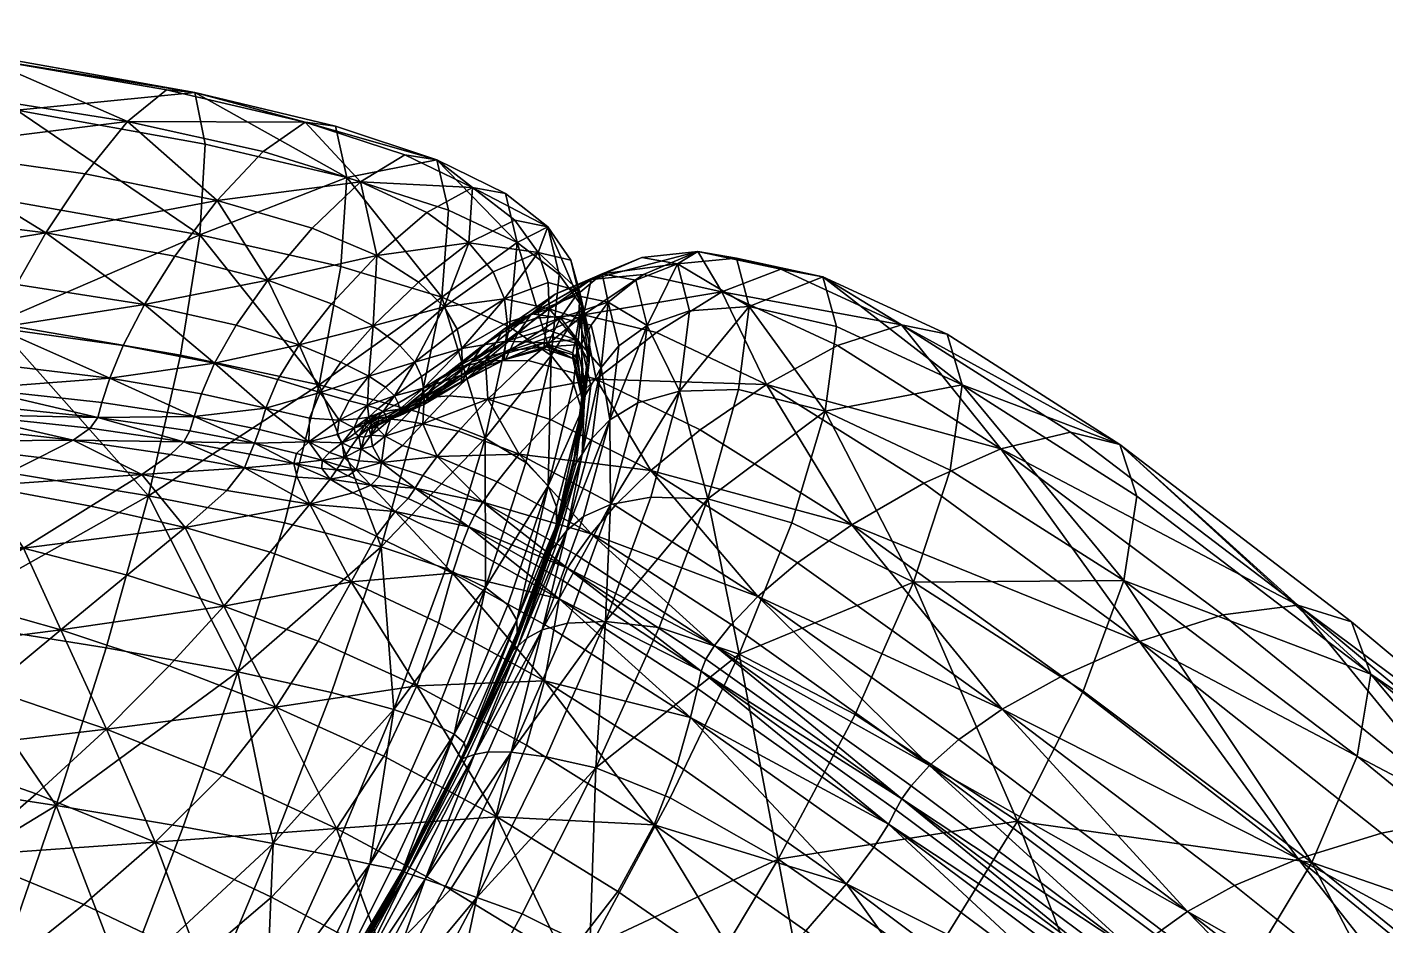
# Model space of a CAD drawing. Header units: millimetres. Extents: x -7995 to 5903, y -544 to 668.
# Drawn here: x -2954.7 to -2632.6, y 421.3 to 634.3 of the extents above; entities that cross this region are included whole.
import ezdxf

# ---------------------------------------------------------------- set-up
doc = ezdxf.new("R2010")
doc.units = ezdxf.units.MM
doc.layers.get('0').update_dxf_attribs({"true_color": 0x57e1c6})

msp = doc.modelspace()

# ---------------------------------------------------------------- meshes
at = {"color": 121, "true_color": 0xa6e5e5}
mesh = msp.add_polyface(dxfattribs=at)
corners = [(-2914.95, 618.75, 787.3), (-2912.46, 606.55, 830.46), (-2957.1, 614.63, 835.68), (-2959.32, 626.72, 791.43), (-2913.73, 585.07, 869.23), (-2958.23, 592.97, 875.45), (-3011.25, 600.69, 880.5), (-3010.25, 622.39, 840.01), (-3012.15, 634.27, 794.94), (-2962.33, 564.08, 908.88), (-3014.81, 571.58, 914.51), (-2918.35, 556.53, 901.82), (-2888.78, 611.77, 738.3), (-2921.63, 619.43, 741.52), (-2930.84, 611.91, 696.89), (-2950.26, 585.53, 625.99), (-2919.62, 579.99, 626.21), (-2909.64, 593.17, 656.34), (-2940.94, 599.5, 657.13), (-2898.75, 604.83, 694.94), (-2962.04, 562.97, 597.98), (-3002.59, 566.84, 596.94), (-3005.96, 558.15, 594.22), (-2991.22, 590.64, 626.04), (-2997.77, 577.72, 606.61), (-2957.17, 573.3, 607.21), (-2965.28, 626.93, 744.53), (-3017.27, 633.93, 747.16), (-3024.44, 624.93, 700.55), (-2973.54, 618.69, 698.8), (-2982.66, 605.45, 658.04), (-2926.88, 568.5, 608.23), (-2931.87, 558.8, 599.58), (-2910.22, 554.64, 602), (-2905.14, 563.62, 610), (-2897.61, 574.3, 627.06)]
mesh.append_faces([[corners[k] for k in face] for face in [(0, 1, 2), (2, 3, 0), (4, 5, 2), (2, 1, 4), (6, 7, 2), (2, 5, 6), (8, 3, 2), (2, 7, 8), (6, 5, 9), (9, 10, 6), (4, 11, 9), (9, 5, 4), (12, 13, 14), (15, 16, 17), (17, 18, 15), (14, 18, 17), (17, 19, 14), (20, 21, 22), (15, 23, 24), (24, 25, 15), (20, 25, 24), (24, 21, 20), (0, 3, 26), (26, 13, 0), (8, 27, 26), (26, 3, 8), (28, 29, 26), (14, 13, 26), (26, 29, 14), (15, 18, 30), (30, 23, 15), (14, 29, 30), (30, 18, 14), (30, 29, 28), (15, 25, 31), (31, 16, 15), (20, 32, 31), (31, 25, 20), (33, 34, 31), (35, 16, 31)]], dxfattribs={"vtx2": -1, "color": 121})
mesh = msp.add_polyface(dxfattribs=at)
corners = [(-2871.75, 580.15, 656.59), (-2882.52, 568.7, 628.89), (-2872.67, 563.46, 632.06), (-2875.65, 597.59, 693.31), (-2887.13, 586.66, 656.05), (-2897.61, 574.3, 627.06), (-2914.95, 618.75, 787.3), (-2921.63, 619.43, 741.52), (-2888.78, 611.77, 738.3), (-2881.55, 610.77, 782.7), (-2930.84, 611.91, 696.89), (-2898.75, 604.83, 694.94), (-2865.14, 604.01, 735.18), (-2857.53, 602.81, 778), (-2909.64, 593.17, 656.34), (-2919.62, 579.99, 626.21), (-2878.89, 598.65, 824.47), (-2912.46, 606.55, 830.46), (-2913.73, 585.07, 869.23), (-2880.33, 577.52, 861.91), (-2885.42, 549.52, 893.35), (-2918.35, 556.53, 901.82), (-2856.4, 570.26, 853.96), (-2885.2, 547.67, 610.32), (-2895.25, 550.78, 605.47), (-2898.06, 543.99, 603.9), (-2887.71, 541.63, 608.98), (-2910.22, 554.64, 602), (-2913.33, 547.39, 600.17), (-2915.07, 542, 601.62), (-2890.21, 558.96, 612.83), (-2880.31, 554.83, 617.03), (-2905.14, 563.62, 610), (-2926.88, 568.5, 608.23), (-2873.71, 551.54, 622.92), (-2878.34, 545.74, 616.82), (-2874.01, 544.6, 623.9), (-2880.72, 541.1, 615.77)]
mesh.append_faces([[corners[k] for k in face] for face in [(0, 1, 2), (3, 4, 0), (5, 1, 0), (0, 4, 5), (6, 7, 8), (8, 9, 6), (10, 11, 8), (3, 12, 8), (8, 11, 3), (13, 9, 8), (5, 4, 14), (14, 15, 5), (3, 11, 14), (14, 4, 3), (6, 9, 16), (16, 17, 6), (18, 17, 16), (16, 19, 18), (18, 19, 20), (20, 21, 18), (20, 19, 22), (23, 24, 25), (25, 26, 23), (27, 28, 25), (25, 24, 27), (25, 28, 29), (2, 1, 30), (30, 31, 2), (5, 32, 30), (30, 1, 5), (27, 24, 30), (30, 32, 27), (23, 31, 30), (30, 24, 23), (33, 32, 5), (2, 31, 34), (23, 35, 34), (34, 31, 23), (34, 35, 36), (37, 35, 23)]], dxfattribs={"vtx2": -1, "color": 121})
mesh = msp.add_polyface(dxfattribs=at)
corners = [(-2872.67, 563.46, 632.06), (-2861.87, 573.86, 658.33), (-2871.75, 580.15, 656.59), (-2849.99, 583.17, 692.34), (-2859.94, 590.33, 692.33), (-2875.65, 597.59, 693.31), (-2857.53, 602.81, 778), (-2865.14, 604.01, 735.18), (-2849.11, 596.23, 732.51), (-2841.3, 594.86, 773.52), (-2839.1, 588.49, 730.61), (-2888.78, 611.77, 738.3), (-2854.78, 590.88, 818.11), (-2878.89, 598.65, 824.47), (-2881.55, 610.77, 782.7), (-2856.4, 570.26, 853.96), (-2880.33, 577.52, 861.91), (-2838.54, 583.22, 811.78), (-2840.32, 563.24, 845.88), (-2846.13, 536.85, 874.43), (-2841.24, 559.86, 700.23), (-2851.58, 554.4, 673.14), (-2851.69, 551.76, 675.02), (-2841.53, 556.86, 701.41), (-2866.36, 558.83, 636.91), (-2855.84, 567.98, 661.61), (-2862.8, 554.83, 642.52), (-2852.73, 562.67, 665.68), (-2841.52, 569.85, 695.82), (-2844.21, 576.24, 693.69), (-2840.88, 564.29, 698.18), (-2851.62, 558.09, 669.77), (-2873.71, 551.54, 622.92), (-2841.77, 562.58, 658.69), (-2852.84, 553.44, 634.18), (-2846.06, 555.18, 627.62), (-2856.98, 550.79, 640.63), (-2846.66, 558.79, 663.87)]
mesh.append_faces([[corners[k] for k in face] for face in [(0, 1, 2), (3, 4, 2), (2, 1, 3), (2, 4, 5), (6, 7, 8), (8, 9, 6), (5, 4, 8), (8, 7, 5), (3, 10, 8), (8, 4, 3), (11, 7, 6), (6, 12, 13), (13, 14, 6), (15, 16, 13), (13, 12, 15), (15, 12, 17), (17, 18, 15), (6, 9, 17), (17, 12, 6), (15, 18, 19), (20, 21, 22), (22, 23, 20), (0, 24, 25), (25, 1, 0), (26, 27, 25), (25, 24, 26), (28, 29, 25), (25, 27, 28), (3, 1, 25), (25, 29, 3), (20, 30, 31), (31, 21, 20), (28, 27, 31), (31, 30, 28), (31, 27, 26), (32, 24, 0), (26, 24, 32), (33, 34, 35), (36, 34, 33), (33, 37, 36)]], dxfattribs={"vtx2": -1, "color": 121})
mesh = msp.add_polyface(dxfattribs=at)
corners = [(-2831.27, 586.94, 769.63), (-2841.3, 594.86, 773.52), (-2849.11, 596.23, 732.51), (-2839.1, 588.49, 730.61), (-2822.82, 566.1, 648.15), (-2834.06, 565.32, 653.33), (-2846.06, 555.18, 627.62), (-2820.96, 574.45, 686.84), (-2828.55, 575.64, 805.9), (-2838.54, 583.22, 811.78), (-2830.45, 556.41, 838.15), (-2840.32, 563.24, 845.88), (-2825.83, 579.06, 766.65), (-2823.22, 568.12, 800.86), (-2823.76, 571.68, 764.49), (-2833.52, 580.85, 729.82), (-2849.99, 583.17, 692.34), (-2844.21, 576.24, 693.69), (-2841.52, 569.85, 695.82), (-2831.19, 573.72, 729.81), (-2824.73, 560.21, 762.18), (-2823.81, 565.24, 763.04), (-2830.95, 567.51, 730.26), (-2831.64, 562.61, 730.86), (-2840.88, 564.29, 698.18), (-2841.24, 559.86, 700.23), (-2829.55, 570.99, 690.68), (-2841.77, 562.58, 658.69), (-2835.13, 566.35, 694.23), (-2846.66, 558.79, 663.87), (-2818.35, 575.84, 726.79), (-2824.52, 570.7, 728.52), (-2823.33, 559.02, 762.54), (-2830.39, 560.94, 730.79), (-2828.28, 565.37, 729.85), (-2820.99, 563.61, 763.05), (-2840.22, 557.63, 699.67), (-2838.45, 561.55, 697.3)]
mesh.append_faces([[corners[k] for k in face] for face in [(0, 1, 2), (2, 3, 0), (4, 5, 6), (7, 5, 4), (0, 8, 9), (9, 1, 0), (10, 11, 9), (9, 8, 10), (0, 12, 13), (13, 8, 0), (13, 12, 14), (10, 8, 13), (0, 3, 15), (15, 12, 0), (16, 17, 15), (15, 3, 16), (18, 19, 15), (15, 17, 18), (14, 12, 15), (15, 19, 14), (20, 21, 22), (22, 23, 20), (14, 19, 22), (22, 21, 14), (18, 24, 22), (22, 19, 18), (25, 23, 22), (22, 24, 25), (7, 26, 27), (27, 5, 7), (28, 29, 27), (27, 26, 28), (28, 26, 30), (30, 31, 28), (32, 33, 34), (34, 35, 32), (36, 37, 34), (34, 33, 36), (28, 31, 34), (34, 37, 28)]], dxfattribs={"vtx2": -1, "color": 121})
mesh = msp.add_polyface(dxfattribs=at)
corners = [(-2819.81, 550.8, 614.57), (-2830.45, 541.17, 599.03), (-2806.87, 529.19, 589.93), (-2805.46, 561.87, 641.9), (-2822.82, 566.1, 648.15), (-2808.61, 575.68, 682.91), (-2820.96, 574.45, 686.84), (-2823.08, 547.26, 790.23), (-2822.47, 550.22, 791.35), (-2824.73, 560.21, 762.18), (-2825.33, 555.77, 761.8), (-2823.15, 546.1, 790.03), (-2825.14, 530.41, 815.16), (-2824.42, 534.03, 817.37), (-2823.33, 559.02, 762.54), (-2821.07, 549.24, 791.95), (-2822.53, 546.76, 790.65), (-2824.73, 556.42, 762.08), (-2823.13, 533.1, 818.05), (-2824.55, 530.96, 816.03), (-2823.76, 571.68, 764.49), (-2821.27, 561.09, 796.72), (-2823.22, 568.12, 800.86), (-2823.23, 543.52, 825.39), (-2825.17, 549.72, 831.27), (-2821.44, 554.98, 793.53), (-2823.81, 565.24, 763.04), (-2823.4, 538.18, 820.7), (-2816.93, 569.07, 763.49), (-2824.52, 570.7, 728.52), (-2818.35, 575.84, 726.79), (-2810.36, 574.29, 763.7), (-2809.01, 579.68, 724.72), (-2829.55, 570.99, 690.68), (-2820.99, 563.61, 763.05), (-2828.28, 565.37, 729.85), (-2816.59, 541.21, 824.76), (-2809.94, 545.25, 828.65), (-2816.41, 521.16, 854.25), (-2818.64, 553.58, 793.81), (-2814.46, 558.7, 795.94), (-2820.73, 536.84, 821.1)]
mesh.append_faces([[corners[k] for k in face] for face in [(0, 1, 2), (0, 3, 4), (4, 5, 6), (7, 8, 9), (10, 11, 7), (7, 11, 12), (13, 8, 7), (14, 15, 16), (16, 17, 14), (18, 19, 16), (16, 15, 18), (12, 11, 16), (16, 19, 12), (16, 11, 10), (20, 21, 22), (23, 24, 22), (22, 21, 23), (9, 8, 25), (25, 26, 9), (13, 27, 25), (25, 8, 13), (23, 21, 25), (25, 27, 23), (20, 26, 25), (25, 21, 20), (28, 29, 30), (30, 31, 28), (6, 32, 30), (30, 33, 6), (28, 34, 35), (35, 29, 28), (36, 37, 38), (14, 34, 39), (39, 15, 14), (28, 40, 39), (39, 34, 28), (36, 41, 39), (39, 40, 36), (18, 15, 39), (39, 41, 18)]], dxfattribs={"vtx2": -1, "color": 121})
mesh = msp.add_polyface(dxfattribs=at)
corners = [(-2806.87, 529.19, 589.93), (-2795.11, 538.79, 605.68), (-2819.81, 550.8, 614.57), (-2800.01, 547.97, 832.35), (-2786.04, 548.42, 835.47), (-2793.35, 522.46, 864.43), (-2765.51, 543.29, 836.54), (-2800.5, 578.16, 763.54), (-2786.56, 579.55, 762.85), (-2783.55, 568.05, 801.09), (-2797.69, 567, 799.87), (-2766.08, 575.12, 760.2), (-2762.82, 563.32, 800.25), (-2776.01, 576.9, 718.16), (-2747.39, 563.7, 710.88), (-2790, 571.53, 677.58), (-2762.59, 558.81, 669.5), (-2809.01, 579.68, 724.72), (-2795.72, 581.13, 722.3), (-2820.96, 574.45, 686.84), (-2808.61, 575.68, 682.91), (-2822.82, 566.1, 648.15), (-2805.46, 561.87, 641.9), (-2779.42, 549.59, 633.32), (-2759.2, 516.33, 593.62), (-2810.36, 574.29, 763.7), (-2818.35, 575.84, 726.79), (-2807.74, 563.53, 798.06), (-2809.94, 545.25, 828.65), (-2816.59, 541.21, 824.76), (-2814.46, 558.7, 795.94), (-2816.93, 569.07, 763.49), (-2816.41, 521.16, 854.25)]
mesh.append_faces([[corners[k] for k in face] for face in [(0, 1, 2), (3, 4, 5), (5, 4, 6), (7, 8, 9), (9, 10, 7), (11, 12, 9), (9, 8, 11), (6, 4, 9), (9, 12, 6), (3, 10, 9), (9, 4, 3), (11, 13, 14), (15, 16, 14), (14, 13, 15), (7, 17, 18), (18, 8, 7), (19, 20, 18), (18, 17, 19), (15, 13, 18), (18, 20, 15), (11, 8, 18), (18, 13, 11), (15, 20, 21), (21, 22, 15), (23, 1, 24), (15, 22, 23), (23, 16, 15), (2, 1, 23), (23, 22, 2), (7, 25, 26), (26, 17, 7), (7, 10, 27), (27, 25, 7), (3, 28, 27), (27, 10, 3), (29, 30, 27), (27, 28, 29), (31, 25, 27), (27, 30, 31), (32, 28, 3)]], dxfattribs={"vtx2": -1, "color": 121})
mesh = msp.add_polyface(dxfattribs=at)
corners = [(-2650.15, 436.27, 849.73), (-2704.36, 476.91, 861.37), (-2694.73, 503.11, 826.69), (-2695.65, 535.35, 743.19), (-2707.38, 538.25, 699.09), (-2653.51, 497.26, 681.37), (-2723.86, 534.35, 657.35), (-2671.3, 494.98, 639.79), (-2759.2, 516.33, 593.62), (-2709.46, 480.46, 577.19), (-2691, 488.65, 604.11), (-2742.12, 526.2, 621.14), (-2653.38, 437.12, 558.61), (-2747.36, 451.38, 561.98), (-2745.15, 454.47, 558.29), (-2791.72, 487.69, 573.71), (-2740.82, 459.27, 555.21), (-2733.8, 465.42, 555.49), (-2781.46, 499.33, 571.28), (-2772.11, 507.29, 577.94), (-2723.54, 472.6, 561.9), (-2679.61, 424.7, 537.93), (-2719.92, 446.1, 888.2), (-2758.44, 471.38, 891.75), (-2744.62, 502.69, 866.74), (-2765.51, 543.29, 836.54), (-2735.91, 529.29, 834.11), (-2773.45, 516.81, 867.29), (-2691.63, 523.11, 786.51), (-2733.01, 549.46, 795.88), (-2736.6, 561.5, 754.13), (-2762.82, 563.32, 800.25), (-2766.08, 575.12, 760.2), (-2747.39, 563.7, 710.88), (-2762.59, 558.81, 669.5), (-2779.42, 549.59, 633.32)]
mesh.append_faces([[corners[k] for k in face] for face in [(0, 1, 2), (3, 4, 5), (6, 7, 5), (5, 4, 6), (8, 9, 10), (10, 11, 8), (10, 9, 12), (6, 11, 10), (10, 7, 6), (13, 14, 15), (15, 14, 16), (16, 17, 18), (8, 19, 20), (20, 9, 8), (18, 17, 20), (20, 19, 18), (20, 17, 21), (12, 9, 20), (22, 23, 24), (24, 1, 22), (25, 26, 24), (24, 27, 25), (2, 1, 24), (24, 26, 2), (3, 28, 29), (29, 30, 3), (2, 26, 29), (29, 28, 2), (25, 31, 29), (29, 26, 25), (32, 30, 29), (29, 31, 32), (3, 30, 33), (33, 4, 3), (33, 30, 32), (6, 4, 33), (33, 34, 6), (8, 11, 35), (6, 34, 35), (35, 11, 6)]], dxfattribs={"vtx2": -1, "color": 121})
mesh = msp.add_polyface(dxfattribs=at)
corners = [(-2925.88, 523.15, 926.45), (-2969.03, 530.29, 934.11), (-2962.33, 564.08, 908.88), (-2918.35, 556.53, 901.82), (-3020.6, 537.48, 940.16), (-3014.81, 571.58, 914.51), (-2982.75, 536.1, 568.11), (-2974.54, 539.88, 589.72), (-3015.17, 543.03, 589.17), (-2970.3, 542.43, 598.67), (-3011.3, 545.46, 597.75), (-2967.27, 548.64, 596.97), (-3008.16, 551.81, 595.63), (-3009.45, 547.98, 598.35), (-2968.41, 544.95, 599.55), (-2965.28, 554.7, 595.51), (-3005.96, 558.15, 594.22), (-2962.04, 562.97, 597.98), (-2951.82, 532.26, 568.21), (-2943.78, 536.41, 590.42), (-2917.54, 535.99, 601.56), (-2939.69, 539.19, 599.94), (-2920.71, 532.95, 591.83), (-2915.07, 542, 601.62), (-2916.07, 538.6, 603.45), (-2900.8, 535.67, 606.02), (-2937.94, 541.76, 601.28), (-2936.94, 545.32, 598.94), (-2935.07, 551.04, 597.43), (-2913.33, 547.39, 600.17), (-2910.22, 554.64, 602), (-2931.87, 558.8, 599.58), (-2926.88, 568.5, 608.23)]
mesh.append_faces([[corners[k] for k in face] for face in [(0, 1, 2), (2, 3, 0), (4, 5, 2), (2, 1, 4), (6, 7, 8), (9, 10, 8), (8, 7, 9), (11, 12, 13), (13, 14, 11), (9, 14, 13), (13, 10, 9), (11, 15, 16), (16, 12, 11), (16, 15, 17), (6, 18, 19), (19, 7, 6), (20, 21, 19), (19, 22, 20), (9, 7, 19), (19, 21, 9), (23, 24, 25), (25, 24, 20), (11, 14, 26), (26, 27, 11), (9, 21, 26), (26, 14, 9), (20, 24, 26), (26, 21, 20), (23, 27, 26), (26, 24, 23), (11, 27, 28), (28, 15, 11), (23, 29, 28), (28, 27, 23), (30, 31, 28), (28, 29, 30), (17, 15, 28), (28, 31, 17), (32, 31, 30)]], dxfattribs={"vtx2": -1, "color": 121})
mesh = msp.add_polyface(dxfattribs=at)
corners = [(-2846.06, 555.18, 627.62), (-2854.66, 546.9, 613.14), (-2845.5, 546.12, 606.38), (-2846.13, 536.85, 874.43), (-2861.9, 542.98, 884.03), (-2856.4, 570.26, 853.96), (-2885.42, 549.52, 893.35), (-2860.72, 548.7, 652.42), (-2860.6, 546.58, 654.87), (-2851.69, 551.76, 675.02), (-2851.58, 554.4, 673.14), (-2860.61, 545.27, 655.42), (-2851.73, 550.32, 675.45), (-2841.59, 555.41, 701.71), (-2841.53, 556.86, 701.41), (-2860.11, 545.8, 651.15), (-2850.81, 551.71, 672.13), (-2851.51, 550.25, 674.47), (-2860.52, 544.95, 654.16), (-2840.22, 557.63, 699.67), (-2841.21, 555.62, 701.14), (-2866.7, 545.18, 640.91), (-2866.32, 543.75, 643.76), (-2851.62, 558.09, 669.77), (-2861.19, 551.45, 648), (-2862.8, 554.83, 642.52), (-2874.01, 544.6, 623.9), (-2869.7, 548.93, 629.52), (-2873.71, 551.54, 622.92), (-2867.59, 546.86, 635.84), (-2852.84, 553.44, 634.18), (-2860.59, 546.39, 620.47), (-2856.98, 550.79, 640.63), (-2863.99, 545.13, 627.76), (-2865.6, 543.66, 634.36), (-2859.17, 548, 646.46), (-2849.43, 554.86, 668.47), (-2846.66, 558.79, 663.87)]
mesh.append_faces([[corners[k] for k in face] for face in [(0, 1, 2), (3, 4, 5), (5, 4, 6), (7, 8, 9), (9, 10, 7), (11, 12, 9), (9, 8, 11), (13, 14, 9), (9, 12, 13), (15, 16, 17), (17, 18, 15), (17, 16, 19), (13, 12, 17), (17, 20, 13), (11, 18, 17), (17, 12, 11), (7, 21, 22), (22, 8, 7), (7, 10, 23), (23, 24, 7), (25, 24, 23), (26, 27, 28), (28, 27, 25), (7, 24, 29), (29, 21, 7), (25, 27, 29), (29, 24, 25), (29, 27, 26), (0, 30, 31), (31, 1, 0), (32, 33, 31), (31, 30, 32), (34, 35, 15), (32, 35, 34), (34, 33, 32), (15, 35, 36), (36, 16, 15), (32, 37, 36), (36, 35, 32), (19, 16, 36)]], dxfattribs={"vtx2": -1, "color": 121})
mesh = msp.add_polyface(dxfattribs=at)
corners = [(-2845.5, 546.12, 606.38), (-2835.92, 555.28, 621.49), (-2846.06, 555.18, 627.62), (-2838.05, 533.06, 592.36), (-2830.45, 541.17, 599.03), (-2819.81, 550.8, 614.57), (-2806.87, 529.19, 589.93), (-2822.82, 566.1, 648.15), (-2830.45, 556.41, 838.15), (-2836.44, 531.06, 865.13), (-2846.13, 536.85, 874.43), (-2840.32, 563.24, 845.88), (-2824.73, 560.21, 762.18), (-2825.29, 557.05, 761.8), (-2823.08, 547.26, 790.23), (-2825.33, 555.77, 761.8), (-2825.14, 530.41, 815.16), (-2825.05, 531.43, 815.57), (-2824.42, 534.03, 817.37), (-2824.73, 556.42, 762.08), (-2822.53, 546.76, 790.65), (-2823.33, 559.02, 762.54), (-2831.62, 558.53, 731.29), (-2830.39, 560.94, 730.79), (-2832.13, 558.05, 731.43), (-2841.59, 555.41, 701.71), (-2841.21, 555.62, 701.14), (-2840.22, 557.63, 699.67), (-2831.64, 562.61, 730.86), (-2832.08, 559.43, 731.27), (-2841.24, 559.86, 700.23), (-2841.53, 556.86, 701.41), (-2851.51, 550.25, 674.47), (-2825.17, 549.72, 831.27), (-2831.19, 525.55, 856.71), (-2823.23, 543.52, 825.39), (-2823.22, 568.12, 800.86), (-2834.06, 565.32, 653.33), (-2841.77, 562.58, 658.69), (-2835.13, 566.35, 694.23), (-2838.45, 561.55, 697.3), (-2849.43, 554.86, 668.47), (-2846.66, 558.79, 663.87)]
mesh.append_faces([[corners[k] for k in face] for face in [(0, 1, 2), (3, 4, 0), (5, 1, 0), (0, 4, 5), (6, 4, 3), (2, 1, 7), (7, 1, 5), (8, 9, 10), (10, 11, 8), (12, 13, 14), (14, 13, 15), (16, 17, 14), (14, 17, 18), (15, 19, 20), (21, 19, 22), (22, 23, 21), (15, 24, 22), (22, 19, 15), (25, 26, 22), (22, 24, 25), (27, 23, 22), (22, 26, 27), (12, 28, 29), (29, 13, 12), (30, 31, 29), (29, 28, 30), (25, 24, 29), (29, 31, 25), (15, 13, 29), (29, 24, 15), (27, 26, 32), (8, 33, 34), (34, 9, 8), (34, 33, 35), (36, 33, 8), (2, 37, 38), (39, 40, 41), (41, 42, 39), (41, 40, 27)]], dxfattribs={"vtx2": -1, "color": 121})
mesh = msp.add_polyface(dxfattribs=at)
corners = [(-2925.88, 523.15, 926.45), (-2918.35, 556.53, 901.82), (-2885.42, 549.52, 893.35), (-2887.86, 536, 609.95), (-2899.59, 538.87, 605.09), (-2900.8, 535.67, 606.02), (-2890.8, 533.24, 608.31), (-2915.07, 542, 601.62), (-2917.54, 535.99, 601.56), (-2901.91, 533.09, 603.55), (-2887.71, 541.63, 608.98), (-2898.06, 543.99, 603.9), (-2884.72, 531.6, 609.65), (-2882.96, 533.45, 612.46), (-2881.18, 537.71, 617.13), (-2880.72, 541.1, 615.77), (-2877.13, 539.33, 624.12), (-2876.32, 541.46, 622.92), (-2874.01, 544.6, 623.9), (-2878.34, 545.74, 616.82), (-2885.2, 547.67, 610.32), (-2873.71, 541.8, 629.06), (-2874.6, 540.58, 629.82), (-2873.3, 541.29, 633.12), (-2880.03, 535.72, 618.25), (-2879.56, 532.24, 612.89), (-2877.93, 534.72, 618.61), (-2876.06, 537.33, 625.37), (-2876.94, 538.01, 625.06), (-2873.2, 537.59, 623.39), (-2874.79, 537.13, 624.7), (-2875.51, 534.3, 617.7), (-2873.66, 539.22, 630.62), (-2874.25, 539.54, 631.49), (-2874.67, 539.91, 630.93)]
mesh.append_faces([[corners[k] for k in face] for face in [(0, 1, 2), (3, 4, 5), (5, 6, 3), (5, 4, 7), (8, 9, 5), (3, 10, 11), (11, 4, 3), (7, 4, 11), (12, 13, 3), (3, 14, 15), (15, 10, 3), (16, 17, 15), (15, 14, 16), (18, 19, 15), (15, 17, 18), (20, 10, 15), (21, 22, 23), (18, 17, 21), (16, 22, 21), (21, 17, 16), (3, 13, 24), (24, 14, 3), (25, 26, 24), (24, 13, 25), (27, 28, 24), (24, 26, 27), (16, 14, 24), (24, 28, 16), (29, 30, 31), (27, 26, 31), (31, 30, 27), (31, 26, 25), (27, 30, 32), (32, 33, 27), (32, 30, 29), (23, 22, 34), (16, 28, 34), (34, 22, 16), (27, 33, 34), (34, 28, 27)]], dxfattribs={"vtx2": -1, "color": 121})
mesh = msp.add_polyface(dxfattribs=at)
corners = [(-2925.88, 523.15, 926.45), (-2935.92, 487.18, 941.32), (-2977.95, 493.91, 949.3), (-2969.03, 530.29, 934.11), (-3020.6, 537.48, 940.16), (-2908.03, 497.03, 473), (-2920.99, 482.86, 407.12), (-2895.74, 473.1, 405.54), (-2885.42, 549.52, 893.35), (-2893.7, 516.78, 917.12), (-2904.7, 481.43, 931.54), (-2992.27, 485.6, 337.93), (-2973.53, 498.97, 409.94), (-3002.16, 505.42, 411.15), (-2955.51, 510.79, 474.63), (-2982.79, 516.5, 475.42), (-3014.01, 521.44, 476.21), (-2935.84, 467.86, 335.15), (-2946.7, 491.46, 408.59), (-2930.95, 504.35, 474.02), (-2963.7, 477.39, 336.57), (-2887.64, 521.18, 580.11), (-2907.31, 524.42, 572.39), (-2917.19, 515.64, 530.42), (-2897.03, 509.82, 530.71), (-2927.44, 528.26, 569.31), (-2939.59, 520.72, 528.99), (-2982.75, 536.1, 568.11), (-2996.54, 529.91, 529.22), (-2965.42, 525.53, 528.83), (-2951.82, 532.26, 568.21), (-2920.71, 532.95, 591.83), (-2943.78, 536.41, 590.42), (-2917.54, 535.99, 601.56), (-2903.15, 529.79, 594.56), (-2901.91, 533.09, 603.55)]
mesh.append_faces([[corners[k] for k in face] for face in [(0, 1, 2), (2, 3, 0), (4, 3, 2), (5, 6, 7), (8, 9, 0), (0, 9, 10), (10, 1, 0), (11, 12, 13), (14, 15, 13), (13, 12, 14), (13, 15, 16), (17, 6, 18), (5, 19, 18), (18, 6, 5), (14, 12, 18), (18, 19, 14), (11, 20, 18), (18, 12, 11), (21, 22, 23), (23, 24, 21), (25, 26, 23), (23, 22, 25), (14, 19, 23), (23, 26, 14), (5, 24, 23), (23, 19, 5), (27, 28, 29), (29, 30, 27), (16, 15, 29), (29, 28, 16), (14, 26, 29), (29, 15, 14), (25, 30, 29), (29, 26, 25), (25, 31, 32), (32, 30, 25), (33, 31, 34), (34, 35, 33), (25, 22, 34), (34, 31, 25)]], dxfattribs={"vtx2": -1, "color": 121})
mesh = msp.add_polyface(dxfattribs=at)
corners = [(-2887.64, 521.18, 580.11), (-2871.95, 513.61, 569.48), (-2867.46, 519.46, 591.4), (-2877.47, 523.86, 597.09), (-2897.03, 509.82, 530.71), (-2877.9, 502.78, 527.48), (-2908.03, 497.03, 473), (-2885.7, 488.7, 470.97), (-2862.33, 478.14, 467.89), (-2895.74, 473.1, 405.54), (-2870.78, 511.08, 906.76), (-2893.7, 516.78, 917.12), (-2885.42, 549.52, 893.35), (-2882.56, 476.59, 920.64), (-2904.7, 481.43, 931.54), (-2890.66, 527.63, 598.29), (-2903.15, 529.79, 594.56), (-2907.31, 524.42, 572.39), (-2891.46, 530.86, 605.57), (-2901.91, 533.09, 603.55), (-2890.8, 533.24, 608.31), (-2900.8, 535.67, 606.02), (-2882.84, 527.17, 602.72), (-2873.17, 525.72, 603.83), (-2878.56, 527.91, 606.65), (-2881.33, 529.32, 608.21), (-2884.84, 529.67, 607.26), (-2870.65, 531.05, 608.06), (-2876.07, 531.46, 611.71), (-2876.69, 529.33, 608.83), (-2879.56, 532.24, 612.89), (-2880.65, 530.41, 609.88), (-2887.86, 536, 609.95), (-2884.72, 531.6, 609.65), (-2882.96, 533.45, 612.46), (-2875.51, 534.3, 617.7)]
mesh.append_faces([[corners[k] for k in face] for face in [(0, 1, 2), (2, 3, 0), (0, 4, 5), (5, 1, 0), (6, 7, 5), (5, 4, 6), (5, 7, 8), (9, 7, 6), (10, 11, 12), (10, 13, 14), (14, 11, 10), (0, 15, 16), (16, 17, 0), (18, 19, 16), (16, 15, 18), (18, 20, 21), (21, 19, 18), (0, 3, 22), (22, 15, 0), (23, 24, 22), (22, 3, 23), (25, 26, 22), (22, 24, 25), (18, 15, 22), (22, 26, 18), (27, 28, 29), (30, 31, 29), (29, 28, 30), (25, 24, 29), (29, 31, 25), (29, 24, 23), (32, 20, 33), (18, 26, 33), (33, 20, 18), (25, 31, 33), (33, 26, 25), (30, 34, 33), (33, 31, 30), (35, 28, 27), (30, 28, 35)]], dxfattribs={"vtx2": -1, "color": 121})
mesh = msp.add_polyface(dxfattribs=at)
corners = [(-2885.42, 549.52, 893.35), (-2861.9, 542.98, 884.03), (-2870.78, 511.08, 906.76), (-2873.3, 541.29, 633.12), (-2872.99, 541.25, 635.07), (-2871.64, 541.85, 636.74), (-2872.33, 541.97, 633.8), (-2872.65, 541.02, 635.93), (-2871.38, 541.48, 637.64), (-2869.55, 541.77, 639.51), (-2869.72, 542.45, 638.7), (-2870.3, 543.17, 635.69), (-2872.22, 540, 632.51), (-2871.45, 540.27, 632.99), (-2871.33, 540.9, 636.28), (-2872.4, 540.49, 634.72), (-2869.62, 540.98, 634.64), (-2873.71, 541.8, 629.06), (-2871.53, 543.81, 630.47), (-2874.01, 544.6, 623.9), (-2867.59, 546.86, 635.84), (-2870.65, 531.05, 608.06), (-2872.8, 534.98, 616.04), (-2875.51, 534.3, 617.7), (-2873.2, 537.59, 623.39), (-2873.66, 539.22, 630.62), (-2872.82, 539.2, 629.2), (-2874.25, 539.54, 631.49), (-2874.67, 539.91, 630.93), (-2869.81, 537.29, 614.16), (-2871.35, 538.9, 621.79), (-2871.67, 539.75, 628.12), (-2868.51, 541.32, 622.41)]
mesh.append_faces([[corners[k] for k in face] for face in [(0, 1, 2), (3, 4, 5), (5, 6, 3), (7, 8, 5), (5, 4, 7), (9, 10, 5), (5, 8, 9), (11, 6, 5), (5, 10, 11), (12, 13, 14), (14, 15, 12), (14, 13, 16), (9, 8, 14), (7, 15, 14), (14, 8, 7), (3, 6, 17), (11, 18, 17), (17, 6, 11), (17, 18, 19), (19, 18, 20), (21, 22, 23), (23, 22, 24), (12, 15, 25), (25, 26, 12), (7, 27, 25), (25, 15, 7), (24, 26, 25), (28, 4, 3), (7, 4, 28), (28, 27, 7), (29, 22, 21), (24, 22, 29), (29, 30, 24), (12, 26, 31), (31, 13, 12), (24, 30, 31), (31, 26, 24), (31, 30, 32), (16, 13, 31)]], dxfattribs={"vtx2": -1, "color": 121})
mesh = msp.add_polyface(dxfattribs=at)
corners = [(-2826.6, 506.02, 588.28), (-2824.57, 509.18, 585.24), (-2846.65, 521.7, 593.98), (-2781.46, 499.33, 571.28), (-2815.3, 520.93, 583.19), (-2821.01, 514.21, 582.59), (-2838.05, 533.06, 592.36), (-2759.2, 516.33, 593.62), (-2795.11, 538.79, 605.68), (-2806.87, 529.19, 589.93), (-2772.11, 507.29, 577.94), (-2817.58, 493.37, 880.28), (-2806.84, 522.84, 859.61), (-2793.35, 522.46, 864.43), (-2800.01, 547.97, 832.35), (-2765.51, 543.29, 836.54), (-2773.45, 516.81, 867.29), (-2785.94, 485.64, 890.7), (-2825.14, 530.41, 815.16), (-2824.55, 530.96, 816.03), (-2830.35, 510.44, 837.28), (-2830.87, 510.07, 836.23), (-2823.13, 533.1, 818.05), (-2829.04, 512.06, 839.87), (-2839.22, 488.56, 855.89), (-2830.15, 513.01, 839.22), (-2830.75, 510.93, 836.84), (-2824.42, 534.03, 817.37), (-2825.05, 531.43, 815.57), (-2823.23, 543.52, 825.39), (-2829.18, 520.55, 849.41), (-2831.19, 525.55, 856.71), (-2838.63, 493.75, 867.67), (-2829.23, 516.3, 843.5), (-2823.4, 538.18, 820.7), (-2816.41, 521.16, 854.25), (-2832.58, 491.46, 867.1), (-2822.81, 518.25, 848.85), (-2816.59, 541.21, 824.76), (-2838.3, 487.61, 856.43), (-2826.77, 514.94, 843.89), (-2820.73, 536.84, 821.1)]
mesh.append_faces([[corners[k] for k in face] for face in [(0, 1, 2), (3, 4, 5), (5, 4, 6), (2, 1, 5), (7, 8, 9), (9, 10, 7), (6, 4, 9), (3, 10, 9), (9, 4, 3), (11, 12, 13), (13, 12, 14), (15, 16, 13), (13, 16, 17), (18, 19, 20), (20, 21, 18), (22, 23, 20), (20, 19, 22), (24, 25, 26), (27, 28, 26), (26, 25, 27), (18, 21, 26), (26, 28, 18), (29, 30, 31), (31, 30, 32), (33, 25, 24), (32, 30, 33), (29, 34, 33), (33, 30, 29), (27, 25, 33), (33, 34, 27), (35, 12, 11), (36, 37, 35), (35, 37, 38), (14, 12, 35), (39, 23, 40), (22, 41, 40), (40, 23, 22), (38, 37, 40), (40, 41, 38), (40, 37, 36)]], dxfattribs={"vtx2": -1, "color": 121})
mesh = msp.add_polyface(dxfattribs=at)
corners = [(-2860.86, 540.28, 606.99), (-2852.4, 538.55, 599.91), (-2845.5, 546.12, 606.38), (-2854.66, 546.9, 613.14), (-2838.05, 533.06, 592.36), (-2857.49, 532.51, 599.16), (-2865.66, 535.09, 606.27), (-2869.62, 540.98, 634.64), (-2869.57, 541.23, 638.11), (-2871.33, 540.9, 636.28), (-2869.55, 541.77, 639.51), (-2860.11, 545.8, 651.15), (-2860.52, 544.95, 654.16), (-2866.25, 542.26, 643.05), (-2866.11, 542.52, 639.67), (-2860.61, 545.27, 655.42), (-2866.25, 542.72, 644.44), (-2870.3, 543.17, 635.69), (-2869.72, 542.45, 638.7), (-2866.32, 543.75, 643.76), (-2866.7, 545.18, 640.91), (-2860.6, 546.58, 654.87), (-2867.59, 546.86, 635.84), (-2871.53, 543.81, 630.47), (-2870.65, 531.05, 608.06), (-2869.81, 537.29, 614.16), (-2865.93, 541.12, 614.75), (-2868.51, 541.32, 622.41), (-2871.35, 538.9, 621.79), (-2860.59, 546.39, 620.47), (-2863.99, 545.13, 627.76), (-2865.6, 543.66, 634.36), (-2869.5, 541.14, 629.22), (-2871.67, 539.75, 628.12)]
mesh.append_faces([[corners[k] for k in face] for face in [(0, 1, 2), (2, 3, 0), (2, 1, 4), (4, 1, 5), (0, 6, 5), (5, 1, 0), (7, 8, 9), (9, 8, 10), (11, 12, 13), (13, 14, 11), (15, 16, 13), (13, 12, 15), (10, 8, 13), (13, 16, 10), (7, 14, 13), (13, 8, 7), (17, 18, 19), (19, 20, 17), (10, 16, 19), (19, 18, 10), (15, 21, 19), (19, 16, 15), (17, 20, 22), (22, 23, 17), (24, 6, 25), (0, 26, 25), (25, 6, 0), (27, 28, 25), (25, 26, 27), (27, 26, 29), (29, 30, 27), (0, 3, 29), (29, 26, 0), (11, 14, 31), (7, 32, 31), (31, 14, 7), (27, 30, 31), (31, 32, 27), (27, 32, 33), (33, 32, 7)]], dxfattribs={"vtx2": -1, "color": 121})
mesh = msp.add_polyface(dxfattribs=at)
corners = [(-2870.65, 531.05, 608.06), (-2871.24, 527.75, 606.35), (-2862.69, 525.02, 602.27), (-2860.88, 528, 601), (-2873.17, 525.72, 603.83), (-2864.39, 522.52, 600.05), (-2849.99, 515.82, 594.74), (-2848.61, 518.62, 596.34), (-2846.65, 521.7, 593.98), (-2853.81, 504.83, 562.69), (-2851.58, 511.81, 585.18), (-2867.46, 519.46, 591.4), (-2871.95, 513.61, 569.48), (-2877.47, 523.86, 597.09), (-2828.59, 498.76, 577.99), (-2827.73, 503.09, 587.32), (-2826.6, 506.02, 588.28), (-2857.49, 532.51, 599.16), (-2865.66, 535.09, 606.27), (-2843.29, 526.54, 591.66), (-2838.05, 533.06, 592.36), (-2821.01, 514.21, 582.59), (-2877.9, 502.78, 527.48), (-2857.14, 493.1, 522.29), (-2846.01, 501.42, 885.56), (-2855.45, 505.99, 896.03), (-2846.13, 536.85, 874.43), (-2836.44, 531.06, 865.13), (-2870.78, 511.08, 906.76), (-2861.9, 542.98, 884.03), (-2876.69, 529.33, 608.83), (-2830.75, 510.93, 836.84), (-2830.87, 510.07, 836.23), (-2839.88, 486.46, 852.27), (-2831.19, 525.55, 856.71), (-2840.77, 497.32, 876.01), (-2838.63, 493.75, 867.67), (-2829.23, 516.3, 843.5), (-2838.48, 490.8, 860.86)]
mesh.append_faces([[corners[k] for k in face] for face in [(0, 1, 2), (2, 3, 0), (4, 5, 2), (2, 1, 4), (6, 7, 2), (2, 5, 6), (8, 3, 2), (2, 7, 8), (9, 10, 11), (11, 12, 9), (6, 5, 11), (11, 10, 6), (4, 13, 11), (11, 5, 4), (6, 10, 14), (14, 15, 6), (14, 10, 9), (8, 7, 16), (6, 15, 16), (16, 7, 6), (0, 3, 17), (17, 18, 0), (8, 19, 17), (17, 3, 8), (17, 19, 20), (20, 19, 21), (21, 19, 8), (9, 12, 22), (22, 23, 9), (24, 25, 26), (26, 27, 24), (28, 29, 26), (26, 25, 28), (30, 1, 0), (4, 1, 30), (31, 32, 33), (24, 27, 34), (34, 35, 24), (36, 35, 34), (37, 38, 36)]], dxfattribs={"vtx2": -1, "color": 121})
mesh = msp.add_polyface(dxfattribs=at)
corners = [(-2578.18, 411.27, 794.81), (-2574.81, 429.96, 750.82), (-2515.61, 377.35, 729.41), (-2579.95, 442.46, 704.96), (-2521.26, 389.89, 682.78), (-2650.15, 436.27, 849.73), (-2667.95, 406.72, 878.67), (-2719.92, 446.1, 888.2), (-2694.73, 503.11, 826.69), (-2639.44, 461.45, 812.83), (-2589.99, 387.48, 833.89), (-2610.17, 359.69, 864.99), (-2695.65, 535.35, 743.19), (-2640.76, 493.31, 725.95), (-2636.19, 480.91, 770.67), (-2691.63, 523.11, 786.51), (-2653.51, 497.26, 681.37), (-2612.67, 447.31, 619.3), (-2593.67, 447.65, 660.28), (-2671.3, 494.98, 639.79), (-2653.38, 437.12, 558.61), (-2633.67, 443.21, 584.57), (-2691, 488.65, 604.11), (-2577.76, 396.12, 564.86), (-2555.73, 397.93, 598.33), (-2598.44, 392.21, 540.11), (-2535.76, 396.3, 638.36), (-2691.99, 414.82, 541.05), (-2694.39, 411.89, 544.84), (-2641.96, 371.3, 527.77), (-2696.24, 409.61, 545.18), (-2679.61, 424.7, 537.93), (-2687.25, 419.23, 537.85), (-2634.29, 377.98, 520.81), (-2668.5, 430.81, 543.95), (-2614.39, 387.56, 526.25), (-2626.15, 382.65, 520.69)]
mesh.append_faces([[corners[k] for k in face] for face in [(0, 1, 2), (3, 4, 2), (2, 1, 3), (5, 6, 7), (8, 9, 5), (0, 10, 5), (5, 9, 0), (11, 6, 5), (12, 13, 14), (14, 15, 12), (3, 1, 14), (14, 13, 3), (0, 9, 14), (14, 1, 0), (8, 15, 14), (14, 9, 8), (16, 13, 12), (17, 18, 16), (16, 19, 17), (3, 13, 16), (16, 18, 3), (20, 21, 22), (17, 19, 22), (22, 21, 17), (17, 21, 23), (23, 24, 17), (20, 25, 23), (23, 21, 20), (3, 18, 26), (26, 4, 3), (17, 24, 26), (26, 18, 17), (27, 28, 29), (29, 28, 30), (31, 32, 33), (33, 32, 27), (20, 34, 35), (35, 25, 20), (31, 36, 35), (35, 34, 31)]], dxfattribs={"vtx2": -1, "color": 121})
mesh = msp.add_polyface(dxfattribs=at)
corners = [(-2817.58, 493.37, 880.28), (-2804.84, 491.95, 886.42), (-2819.85, 458.69, 899.88), (-2831.66, 461.33, 893), (-2785.94, 485.64, 890.7), (-2802.28, 451.58, 905), (-2758.44, 471.38, 891.75), (-2776.69, 437.07, 907.07), (-2797.41, 470.64, 547.15), (-2795.8, 477.53, 568.22), (-2828.59, 498.76, 577.99), (-2829.82, 491.39, 555.91), (-2794.88, 481.64, 576.77), (-2827.73, 503.09, 587.32), (-2791.72, 487.69, 573.71), (-2824.57, 509.18, 585.24), (-2826.6, 506.02, 588.28), (-2793.8, 484.51, 577.15), (-2787.8, 492.71, 570.82), (-2821.01, 514.21, 582.59), (-2781.46, 499.33, 571.28), (-2750.52, 445.34, 554.26), (-2747.36, 451.38, 561.98), (-2748.73, 448.75, 562.05), (-2740.82, 459.27, 555.21), (-2773.45, 516.81, 867.29), (-2744.62, 502.69, 866.74), (-2793.35, 522.46, 864.43), (-2832.07, 479.36, 516.71), (-2800.56, 459.42, 509.19), (-2806.03, 445.23, 457.55), (-2836.27, 464.11, 463.69), (-2830.35, 510.44, 837.28), (-2829.04, 512.06, 839.87), (-2838.3, 487.61, 856.43), (-2839.88, 486.46, 852.27), (-2830.87, 510.07, 836.23), (-2826.59, 492.99, 873.66), (-2816.41, 521.16, 854.25), (-2832.58, 491.46, 867.1), (-2826.77, 514.94, 843.89), (-2836.25, 489.45, 861.17), (-2839.94, 462.43, 885.64)]
mesh.append_faces([[corners[k] for k in face] for face in [(0, 1, 2), (2, 3, 0), (4, 5, 2), (2, 1, 4), (4, 6, 7), (8, 9, 10), (10, 11, 8), (12, 13, 10), (10, 9, 12), (14, 15, 16), (16, 17, 14), (12, 17, 16), (16, 13, 12), (14, 18, 19), (19, 15, 14), (19, 18, 20), (21, 9, 8), (12, 9, 21), (14, 17, 22), (12, 23, 22), (22, 17, 12), (24, 18, 14), (20, 18, 24), (4, 25, 26), (26, 6, 4), (27, 1, 0), (4, 1, 27), (8, 11, 28), (28, 29, 8), (30, 29, 28), (28, 31, 30), (32, 33, 34), (35, 36, 32), (0, 37, 38), (38, 37, 39), (40, 41, 34), (39, 41, 40), (0, 3, 42), (42, 37, 0), (39, 37, 42)]], dxfattribs={"vtx2": -1, "color": 121})
mesh = msp.add_polyface(dxfattribs=at)
corners = [(-2853.81, 504.83, 562.69), (-2829.82, 491.39, 555.91), (-2828.59, 498.76, 577.99), (-2857.14, 493.1, 522.29), (-2832.07, 479.36, 516.71), (-2862.33, 478.14, 467.89), (-2836.27, 464.11, 463.69), (-2877.9, 502.78, 527.48), (-2870.14, 461.44, 403.38), (-2843.37, 447.12, 400.16), (-2846.01, 501.42, 885.56), (-2858.64, 469.31, 898.19), (-2867.78, 472.58, 909.29), (-2855.45, 505.99, 896.03), (-2873.44, 435.92, 902.67), (-2870.78, 511.08, 906.76), (-2882.56, 476.59, 920.64), (-2839.22, 488.56, 855.89), (-2839.74, 487.11, 853.06), (-2851.61, 461.33, 863.25), (-2851.21, 462.06, 866.37), (-2839.88, 486.46, 852.27), (-2851.74, 460.94, 862.33), (-2838.3, 487.61, 856.43), (-2850.45, 461.23, 866.74), (-2851.42, 460.9, 863.53), (-2839.46, 486.62, 853.43), (-2830.35, 510.44, 837.28), (-2830.75, 510.93, 836.84), (-2840.77, 497.32, 876.01), (-2853.42, 466.7, 888), (-2838.63, 493.75, 867.67), (-2851.11, 464.67, 879.08), (-2850.7, 463.16, 871.75), (-2838.48, 490.8, 860.86), (-2829.23, 516.3, 843.5), (-2839.94, 462.43, 885.64), (-2845.39, 462.47, 878.41), (-2832.58, 491.46, 867.1), (-2836.25, 489.45, 861.17), (-2848.67, 461.91, 871.91)]
mesh.append_faces([[corners[k] for k in face] for face in [(0, 1, 2), (0, 3, 4), (4, 1, 0), (5, 6, 4), (4, 3, 5), (5, 3, 7), (5, 8, 9), (9, 6, 5), (10, 11, 12), (12, 13, 10), (12, 11, 14), (15, 13, 12), (12, 16, 15), (17, 18, 19), (19, 20, 17), (21, 22, 19), (19, 18, 21), (23, 24, 25), (25, 26, 23), (21, 26, 25), (25, 22, 21), (23, 26, 27), (27, 26, 21), (28, 18, 17), (21, 18, 28), (10, 29, 30), (30, 11, 10), (31, 32, 30), (30, 29, 31), (17, 20, 33), (33, 34, 17), (31, 34, 33), (33, 32, 31), (17, 34, 35), (36, 37, 38), (23, 39, 40), (40, 24, 23), (38, 37, 40), (40, 39, 38)]], dxfattribs={"vtx2": -1, "color": 121})
mesh = msp.add_polyface(dxfattribs=at)
corners = [(-2947.78, 449.79, 946.47), (-2988.54, 456.06, 954.57), (-2977.95, 493.91, 949.3), (-2935.92, 487.18, 941.32), (-3000.25, 417.83, 950.02), (-2960.76, 412.2, 941.92), (-2974.2, 375.61, 927.71), (-2935.84, 467.86, 335.15), (-2952.51, 452.58, 259.2), (-2924.29, 441.07, 258.01), (-2908.46, 456.91, 333.7), (-2969.39, 437.94, 185.22), (-2941.24, 426.29, 184.35), (-2913.98, 413.33, 183.37), (-2997.33, 414.16, 67.03), (-2970.52, 402.89, 66.75), (-2957.31, 413.33, 118.63), (-2984.86, 424.83, 119.18), (-2944.73, 390.45, 66.45), (-2930.76, 400.59, 118.03), (-2905.72, 387.02, 117.31), (-3012.89, 434.7, 119.74), (-2998.02, 447.97, 186.12), (-2963.7, 477.39, 336.57), (-2981.22, 462.55, 260.4), (-2992.27, 485.6, 337.93), (-3010.34, 471.05, 261.58), (-2895.74, 473.1, 405.54), (-2920.99, 482.86, 407.12), (-2904.7, 481.43, 931.54), (-2917.65, 444.73, 936.55), (-2931.75, 407.92, 932.08), (-2896.38, 440.78, 925.48), (-2946.7, 491.46, 408.59), (-3005.16, 406.82, 34.74), (-2978.85, 395.72, 34.63)]
mesh.append_faces([[corners[k] for k in face] for face in [(0, 1, 2), (2, 3, 0), (4, 5, 6), (0, 5, 4), (4, 1, 0), (7, 8, 9), (9, 10, 7), (11, 12, 9), (9, 8, 11), (9, 12, 13), (14, 15, 16), (16, 17, 14), (18, 19, 16), (16, 15, 18), (13, 12, 16), (16, 19, 13), (11, 17, 16), (16, 12, 11), (13, 19, 20), (14, 17, 21), (11, 22, 21), (21, 17, 11), (7, 23, 24), (24, 8, 7), (25, 26, 24), (24, 23, 25), (11, 8, 24), (24, 22, 11), (27, 28, 7), (0, 3, 29), (29, 30, 0), (6, 5, 31), (0, 30, 31), (31, 5, 0), (31, 30, 32), (33, 23, 7), (14, 34, 35), (35, 15, 14), (18, 15, 35)]], dxfattribs={"vtx2": -1, "color": 121})
mesh = msp.add_polyface(dxfattribs=at)
corners = [(-2913.98, 413.33, 183.37), (-2896.74, 428.09, 256.62), (-2924.29, 441.07, 258.01), (-2881.35, 444.32, 331.91), (-2908.46, 456.91, 333.7), (-2905.72, 387.02, 117.31), (-2888.04, 399.34, 182.17), (-2870.06, 413.77, 254.82), (-2863.83, 384.64, 180.62), (-2935.84, 467.86, 335.15), (-2895.74, 473.1, 405.54), (-2870.14, 461.44, 403.38), (-2862.33, 478.14, 467.89), (-2885.7, 488.7, 470.97), (-2896.38, 440.78, 925.48), (-2917.65, 444.73, 936.55), (-2904.7, 481.43, 931.54), (-2882.56, 476.59, 920.64), (-2873.44, 435.92, 902.67), (-2882.23, 437.87, 913.97), (-2867.78, 472.58, 909.29), (-2897.92, 403.12, 909.81), (-2911.4, 404.92, 921.16), (-2889.5, 402.46, 898.69), (-2931.75, 407.92, 932.08), (-2880.62, 407.15, 863.39), (-2880.06, 406.13, 866.59), (-2895.87, 379.16, 855.08), (-2896.29, 381.33, 851.04), (-2880.76, 407.54, 862.28), (-2865.64, 434.35, 865.86), (-2864.65, 433.78, 870.3), (-2896.32, 379.47, 855.19), (-2880.59, 406.6, 866.56), (-2880.69, 407.35, 863.32), (-2865.27, 434.44, 870.1), (-2868.23, 434.84, 892.29), (-2884.32, 402.88, 888.47), (-2865.73, 434.39, 883.17), (-2881.63, 403.97, 879.48), (-2880.64, 405.34, 872.06), (-2897.93, 374.47, 867.53), (-2878.91, 404.45, 871.83)]
mesh.append_faces([[corners[k] for k in face] for face in [(0, 1, 2), (3, 4, 2), (2, 1, 3), (5, 6, 0), (3, 1, 7), (0, 6, 7), (7, 1, 0), (7, 6, 8), (9, 4, 10), (3, 11, 10), (10, 4, 3), (12, 13, 10), (10, 11, 12), (14, 15, 16), (16, 17, 14), (18, 19, 20), (14, 17, 20), (20, 19, 14), (14, 19, 21), (21, 22, 14), (18, 23, 21), (21, 19, 18), (14, 22, 24), (25, 26, 27), (28, 29, 25), (25, 29, 30), (31, 26, 25), (32, 33, 34), (34, 33, 35), (30, 29, 34), (34, 29, 28), (18, 36, 37), (37, 23, 18), (38, 39, 37), (40, 33, 32), (41, 39, 40), (40, 39, 38), (35, 33, 40), (27, 26, 42), (42, 26, 31)]], dxfattribs={"vtx2": -1, "color": 121})
mesh = msp.add_polyface(dxfattribs=at)
corners = [(-2827.17, 413.28, 325.98), (-2854.32, 429.85, 329.44), (-2870.06, 413.77, 254.82), (-2844.45, 398.21, 252.43), (-2848.06, 428, 897.46), (-2837.31, 424.08, 904.59), (-2856.18, 389.52, 900.32), (-2821.28, 416.13, 910.04), (-2841.77, 380.81, 905.68), (-2819.85, 458.69, 899.88), (-2802.28, 451.58, 905), (-2831.66, 461.33, 893), (-2765.33, 377.07, 911.21), (-2797.96, 401.38, 912.64), (-2776.69, 437.07, 907.07), (-2785.94, 485.64, 890.7), (-2820.84, 365.93, 908.38), (-2820.09, 381.5, 249.22), (-2799.72, 394.35, 321.22), (-2863.83, 384.64, 180.62), (-2772.82, 373.71, 315.32), (-2797.41, 470.64, 547.15), (-2754.02, 439.9, 534.39), (-2750.52, 445.34, 554.26), (-2748.73, 448.75, 562.05), (-2794.88, 481.64, 576.77), (-2814.64, 429.4, 395.42), (-2843.37, 447.12, 400.16), (-2806.03, 445.23, 457.55), (-2836.27, 464.11, 463.69), (-2800.56, 459.42, 509.19), (-2760.48, 431.19, 498.21), (-2770.11, 420.09, 448.65), (-2783.13, 407.52, 388.67), (-2750.91, 383.01, 380.44), (-2855.52, 430.65, 889.84), (-2839.94, 462.43, 885.64), (-2860.35, 432.31, 882.35), (-2845.39, 462.47, 878.41), (-2848.67, 461.91, 871.91)]
mesh.append_faces([[corners[k] for k in face] for face in [(0, 1, 2), (2, 3, 0), (4, 5, 6), (7, 8, 6), (6, 5, 7), (7, 5, 9), (9, 10, 7), (4, 11, 9), (9, 5, 4), (12, 13, 14), (7, 10, 14), (14, 13, 7), (14, 10, 15), (7, 13, 16), (16, 8, 7), (16, 13, 12), (0, 3, 17), (17, 18, 0), (17, 3, 19), (20, 18, 17), (21, 22, 23), (23, 24, 25), (0, 26, 27), (27, 1, 0), (28, 29, 27), (27, 26, 28), (21, 30, 31), (31, 22, 21), (28, 32, 31), (31, 30, 28), (0, 18, 33), (33, 26, 0), (20, 34, 33), (33, 18, 20), (28, 26, 33), (33, 32, 28), (4, 35, 36), (36, 11, 4), (37, 38, 36), (39, 38, 37)]], dxfattribs={"vtx2": -1, "color": 121})
mesh = msp.add_polyface(dxfattribs=at)
corners = [(-2719.92, 446.1, 888.2), (-2704.36, 476.91, 861.37), (-2650.15, 436.27, 849.73), (-2740.84, 412.24, 904.81), (-2776.69, 437.07, 907.07), (-2758.44, 471.38, 891.75), (-2765.33, 377.07, 911.21), (-2667.95, 406.72, 878.67), (-2692.47, 374.18, 896.95), (-2721.39, 340.43, 904.57), (-2705.57, 403.62, 519.35), (-2699.37, 407.13, 538.03), (-2750.52, 445.34, 554.26), (-2754.02, 439.9, 534.39), (-2696.24, 409.61, 545.18), (-2748.73, 448.75, 562.05), (-2648.95, 367.83, 521.44), (-2694.39, 411.89, 544.84), (-2747.36, 451.38, 561.98), (-2691.99, 414.82, 541.05), (-2745.15, 454.47, 558.29), (-2687.25, 419.23, 537.85), (-2740.82, 459.27, 555.21), (-2679.61, 424.7, 537.93), (-2733.8, 465.42, 555.49), (-2668.5, 430.81, 543.95), (-2723.54, 472.6, 561.9), (-2653.38, 437.12, 558.61), (-2716.65, 398.25, 485.1), (-2673.87, 364.22, 471.2), (-2731.97, 391.29, 437.91), (-2695.05, 361.4, 426.24), (-2760.48, 431.19, 498.21), (-2770.11, 420.09, 448.65), (-2783.13, 407.52, 388.67), (-2750.91, 383.01, 380.44), (-2720.04, 357.42, 371.21), (-2747.34, 351.96, 308.47), (-2724.15, 329.72, 300.84), (-2662.8, 333.01, 414.58), (-2772.82, 373.71, 315.32)]
mesh.append_faces([[corners[k] for k in face] for face in [(0, 1, 2), (0, 3, 4), (4, 5, 0), (4, 3, 6), (0, 7, 8), (8, 3, 0), (6, 3, 8), (8, 9, 6), (10, 11, 12), (12, 13, 10), (14, 15, 12), (12, 11, 14), (14, 11, 16), (16, 11, 10), (14, 17, 18), (18, 15, 14), (19, 20, 18), (18, 17, 19), (19, 21, 22), (22, 20, 19), (23, 24, 22), (22, 21, 23), (23, 25, 26), (26, 25, 27), (10, 28, 29), (30, 31, 29), (29, 28, 30), (30, 28, 32), (32, 33, 30), (10, 13, 32), (32, 28, 10), (30, 33, 34), (34, 35, 30), (36, 37, 38), (39, 31, 36), (30, 35, 36), (36, 31, 30), (40, 37, 36), (36, 35, 40)]], dxfattribs={"vtx2": -1, "color": 121})
mesh = msp.add_polyface(dxfattribs=at)
corners = [(-2870.06, 413.77, 254.82), (-2854.32, 429.85, 329.44), (-2881.35, 444.32, 331.91), (-2863.83, 384.64, 180.62), (-2844.45, 398.21, 252.43), (-2883.9, 362.57, 880.38), (-2865.8, 394.65, 893.36), (-2856.18, 389.52, 900.32), (-2848.06, 428, 897.46), (-2843.37, 447.12, 400.16), (-2870.14, 461.44, 403.38), (-2865.64, 434.35, 865.86), (-2865.41, 434.14, 867.03), (-2880.62, 407.15, 863.39), (-2864.65, 433.78, 870.3), (-2865.27, 434.44, 870.1), (-2865.53, 434.45, 866.86), (-2880.69, 407.35, 863.32), (-2851.61, 461.33, 863.25), (-2851.74, 460.94, 862.33), (-2851.21, 462.06, 866.37), (-2851.42, 460.9, 863.53), (-2850.45, 461.23, 866.74), (-2884.32, 402.88, 888.47), (-2868.23, 434.84, 892.29), (-2865.73, 434.39, 883.17), (-2853.42, 466.7, 888), (-2851.11, 464.67, 879.08), (-2873.44, 435.92, 902.67), (-2858.64, 469.31, 898.19), (-2865.04, 434.34, 875.66), (-2850.7, 463.16, 871.75), (-2880.64, 405.34, 872.06), (-2839.94, 462.43, 885.64), (-2855.52, 430.65, 889.84), (-2860.35, 432.31, 882.35), (-2872.39, 398.79, 885.86), (-2876.56, 402.04, 878.47), (-2863.17, 433.26, 875.62), (-2878.91, 404.45, 871.83), (-2848.67, 461.91, 871.91)]
mesh.append_faces([[corners[k] for k in face] for face in [(0, 1, 2), (3, 4, 0), (5, 6, 7), (7, 6, 8), (2, 1, 9), (9, 10, 2), (11, 12, 13), (13, 12, 14), (15, 16, 17), (17, 16, 11), (11, 16, 18), (18, 19, 11), (15, 20, 18), (18, 16, 15), (14, 12, 21), (21, 22, 14), (11, 19, 21), (21, 12, 11), (23, 24, 25), (25, 24, 26), (26, 27, 25), (28, 29, 26), (26, 24, 28), (15, 30, 31), (31, 20, 15), (25, 27, 31), (31, 30, 25), (25, 30, 32), (32, 30, 15), (33, 34, 35), (35, 34, 36), (36, 37, 35), (8, 6, 36), (36, 34, 8), (14, 38, 39), (35, 37, 39), (39, 38, 35), (35, 38, 40), (14, 22, 40), (40, 38, 14)]], dxfattribs={"vtx2": -1, "color": 121})
mesh = msp.add_polyface(dxfattribs=at)
corners = [(-2515.61, 377.35, 729.41), (-2519.07, 359.53, 774.91), (-2578.18, 411.27, 794.81), (-2610.17, 359.69, 864.99), (-2589.99, 387.48, 833.89), (-2531.87, 337.28, 815.88), (-2650.15, 436.27, 849.73), (-2552.15, 351.68, 523.93), (-2530.89, 353.64, 547.34), (-2577.76, 396.12, 564.86), (-2598.44, 392.21, 540.11), (-2508.25, 353.45, 579.36), (-2555.73, 397.93, 598.33), (-2535.76, 396.3, 638.36), (-2638.64, 329, 885.08), (-2692.47, 374.18, 896.95), (-2667.95, 406.72, 878.67), (-2617.27, 332.23, 489.19), (-2605.88, 332.37, 506.38), (-2648.95, 367.83, 521.44), (-2658, 366.25, 503.72), (-2600.09, 333.23, 513.06), (-2644.38, 369.37, 528.18), (-2696.24, 409.61, 545.18), (-2705.57, 403.62, 519.35), (-2594.42, 337.4, 509.34), (-2639.37, 374.03, 524.04), (-2641.96, 371.3, 527.77), (-2597.17, 334.88, 512.84), (-2691.99, 414.82, 541.05), (-2589.12, 340.87, 506.17), (-2634.29, 377.98, 520.81), (-2580.69, 344.76, 505.87), (-2626.15, 382.65, 520.69), (-2679.61, 424.7, 537.93), (-2614.39, 387.56, 526.25), (-2568.56, 348.54, 510.95), (-2673.87, 364.22, 471.2), (-2636.97, 332.71, 457.86), (-2662.8, 333.01, 414.58), (-2695.05, 361.4, 426.24), (-2500.69, 322.03, 534.35)]
mesh.append_faces([[corners[k] for k in face] for face in [(0, 1, 2), (3, 4, 5), (2, 1, 5), (5, 4, 2), (6, 4, 3), (7, 8, 9), (9, 10, 7), (11, 12, 9), (9, 8, 11), (13, 12, 11), (3, 14, 15), (15, 16, 3), (17, 18, 19), (19, 20, 17), (21, 22, 19), (19, 18, 21), (19, 22, 23), (24, 20, 19), (25, 26, 27), (27, 28, 25), (27, 26, 29), (23, 22, 27), (21, 28, 27), (27, 22, 21), (25, 30, 31), (31, 26, 25), (32, 33, 31), (31, 30, 32), (31, 33, 34), (29, 26, 31), (7, 10, 35), (35, 36, 7), (32, 36, 35), (35, 33, 32), (17, 20, 37), (37, 38, 17), (37, 20, 24), (39, 38, 37), (37, 40, 39), (41, 8, 7)]], dxfattribs={"vtx2": -1, "color": 121})

doc.saveas('drawing.dxf')
